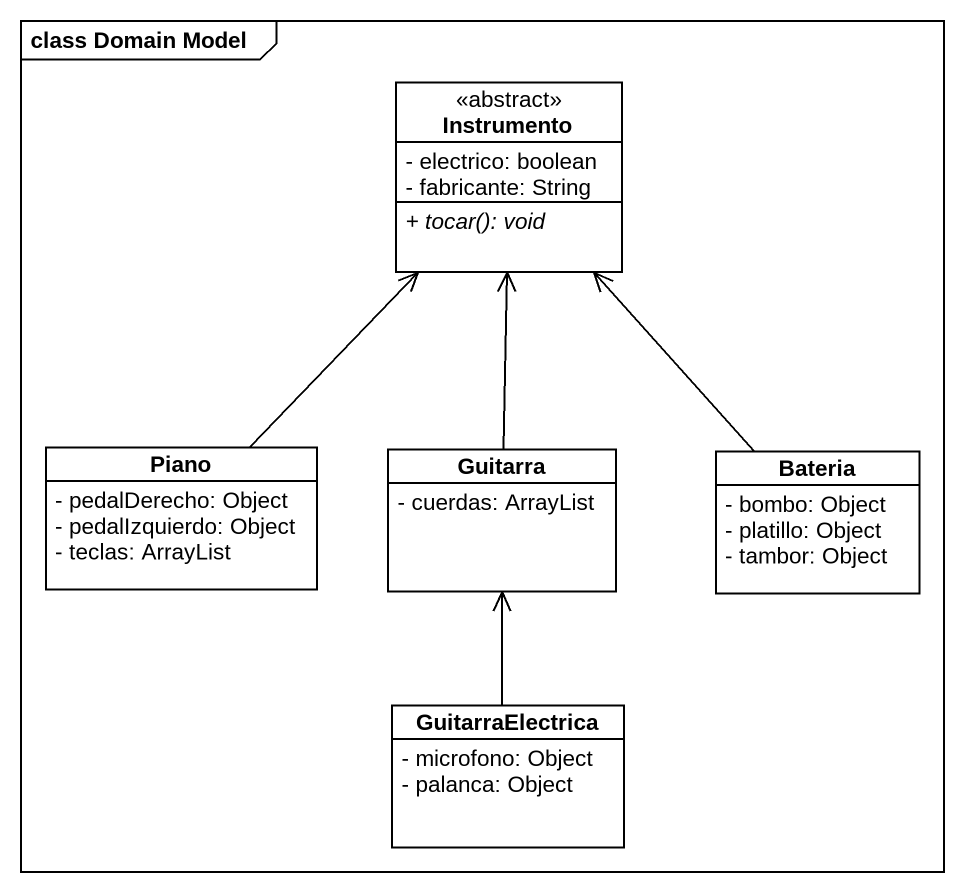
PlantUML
@startuml
mainframe class Domain Model
hide circle
hide empty members
skinparam classAttributeIconSize 0
class Instrumento <<abstract>> {
  - electrico: boolean
  - fabricante: String
  {abstract} + tocar(): void
}
class Piano {
  - pedalDerecho: Object
  - pedalIzquierdo: Object
  - teclas: ArrayList
}
class Guitarra {
  - cuerdas: ArrayList
}
class Bateria {
  - bombo: Object
  - platillo: Object
  - tambor: Object
}
class GuitarraElectrica {
  - microfono: Object
  - palanca: Object
}
Piano -up-> Instrumento
Guitarra -up-> Instrumento
Bateria -up-> Instrumento
GuitarraElectrica -up-> Guitarra
@enduml
